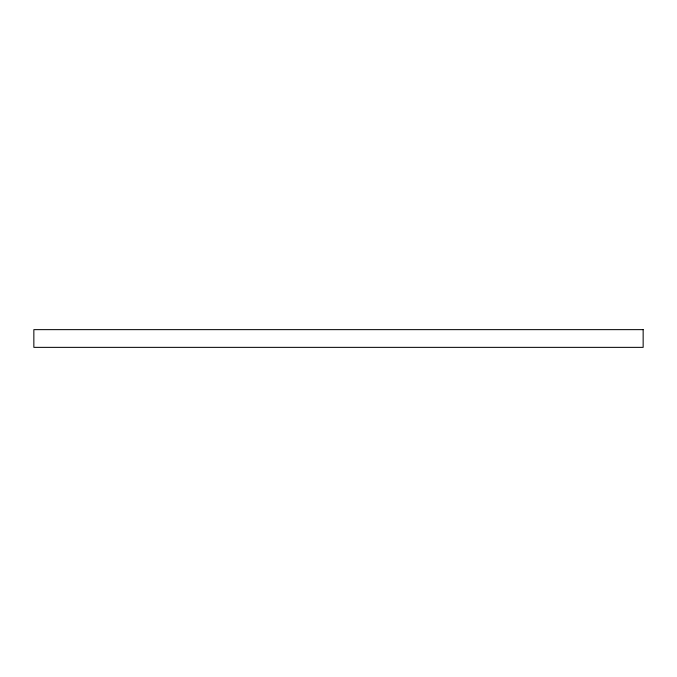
<?xml version="1.0" encoding="UTF-8"?>
<svg xmlns="http://www.w3.org/2000/svg" width="677" height="677" viewBox="0 0 677 677"><rect width="100%" height="100%" fill="white"/><g stroke="black" fill="none" stroke-linecap="round" stroke-linejoin="round"><path stroke-width="1.02" d="M643.15 329.64L33.85 329.64L33.85 347.36L643.15 347.36L643.15 329.64"/></g></svg>
